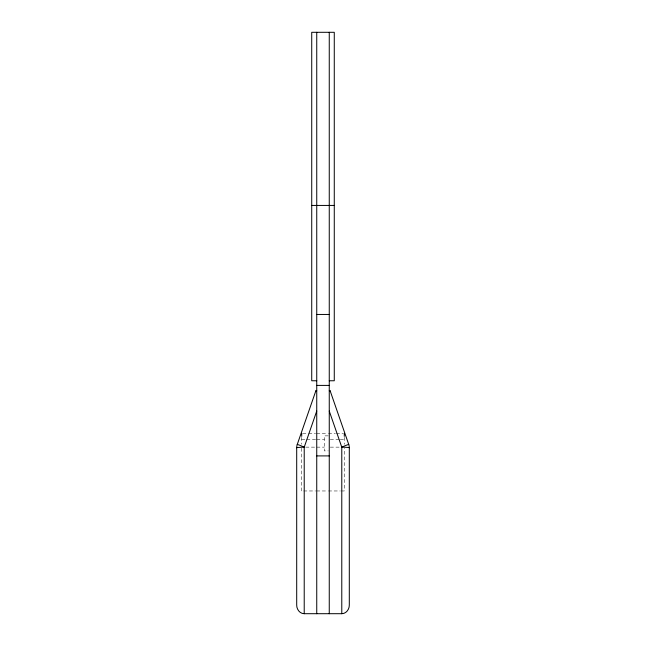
<?xml version="1.0" encoding="UTF-8"?>
<svg xmlns="http://www.w3.org/2000/svg" width="646" height="646" viewBox="0 0 646 646"><rect width="100%" height="100%" fill="white"/><g stroke="black" fill="none" stroke-linecap="round" stroke-linejoin="round"><path stroke-width="0.48" stroke-dasharray="3.23 2.42" d="M302.699 433.361L307.649 433.361M308.643 433.361L315.571 433.361M316.564 433.361L327.457 433.361M328.443 433.361L335.379 433.361M336.364 433.361L343.301 433.361M328.257 435.864L324.252 435.864L324.252 450.892L328.257 450.892M301.706 439.627L305.72 439.627M306.721 439.627L315.733 439.627M316.742 439.627L324.252 439.627M330.267 439.627L339.279 439.627M340.28 439.627L344.294 439.627M305.72 447.137L315.733 447.137M316.742 447.137L324.252 447.137M330.267 447.137L340.28 447.137M303.693 490.968L315.571 490.968M316.564 490.968L327.457 490.968M328.443 490.968L340.329 490.968M341.322 490.968L344.294 490.968L344.294 448.259M344.294 437.334L344.294 444.287M301.706 437.334L301.706 444.287M301.706 448.259L301.706 490.968"/><path stroke-width="0.97" d="M330.13 390.782L348.759 444.529A9.835 9.835 0 0 1 349.3 447.751L349.3 605.027C349.438 609.218 346.232 613.724 341.782 613.7L304.218 613.7C299.768 613.724 296.562 609.218 296.7 605.027L296.7 447.751A9.835 9.835 0 0 1 297.233 444.529L315.87 390.782M316.742 411.066L304.218 447.193L304.218 613.7M311.727 205.436L334.273 205.436M316.742 314.457L329.258 314.457M316.742 380.76L311.727 380.76L311.727 32.3L334.273 32.3L334.273 380.76L329.258 380.76M316.742 385.404L329.258 385.404M315.886 390.782L316.742 390.782M329.258 390.782L330.114 390.782M316.742 455.906L329.258 455.906M329.258 411.066L341.782 447.193L341.782 613.7M344.294 433.361L344.294 436.341M329.258 32.3L329.258 613.7M316.742 32.3L316.742 613.7M301.706 433.361L301.706 436.341M296.829 447.646A8.455 0.581 0 0 0 296.7 447.751A8.495 0.589 0 0 1 297.225 447.541L301.448 447.234A7.098 0.493 0 0 1 304.218 447.193A7.429 0.468 24.8 0 0 300.447 445.546L298.436 444.779A8.236 0.517 24.8 0 0 297.241 444.529M349.171 447.646A8.495 0.589 0 0 1 349.3 447.751A8.455 0.581 0 0 0 348.46 447.492L344.552 447.234A7.098 0.493 0 0 0 341.782 447.193A7.429 0.468 -24.8 0 1 345.553 445.546L347.564 444.779A8.236 0.517 -24.8 0 1 348.759 444.529"/></g></svg>
